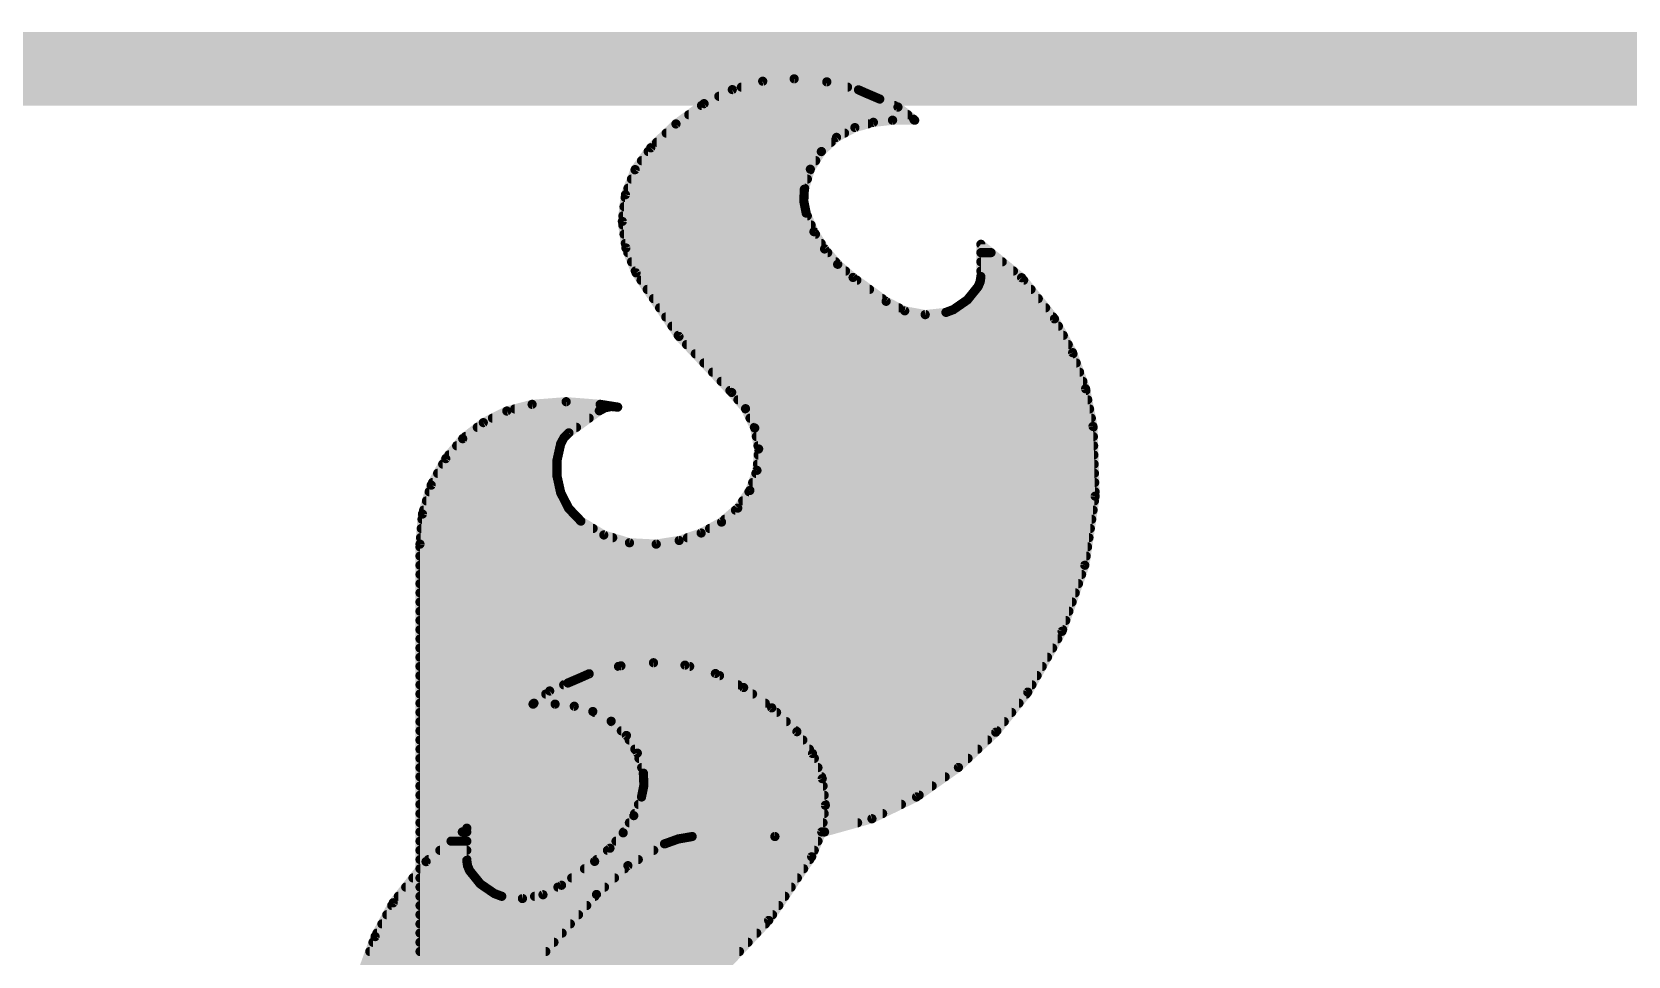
# Model space of a CAD drawing. Header units: inches. Extents: x 2 to 53, y 0 to 38.6.
# Drawn here: x 16.5895 to 16.7631, y 11.452 to 11.5525 of the extents above; entities that cross this region are included whole.
import ezdxf

# ---------------------------------------------------------------- set-up
doc = ezdxf.new("R2010")
doc.units = ezdxf.units.IN
doc.header["$LTSCALE"] = 0.1
doc.header["$MEASUREMENT"] = 0
for name, color, linetype in [('16', 7, 'Continuous'), ('21', 7, 'Continuous'), ('22', 7, 'Continuous')]:
    doc.layers.add(name, color=color, linetype=linetype)

msp = doc.modelspace()

# ---------------------------------------------------------------- linework, layer by layer
at = {"layer": '16', "const_width": 0.001}
for points in [[(16.64776, 11.48166), (16.64916, 11.48226)], [(16.64916, 11.48226), (16.65006, 11.48266)], [(16.66425, 11.48246), (16.64961, 11.48246)], [(16.65006, 11.48266), (16.65352, 11.48353)], [(16.661, 11.48346), (16.65326, 11.48346)], [(16.65352, 11.48353), (16.65706, 11.48386)], [(16.65706, 11.48386), (16.66049, 11.4836)], [(16.66049, 11.4836), (16.66379, 11.48269)], [(16.66379, 11.48269), (16.66686, 11.48116)], [(16.64406, 11.47946), (16.64578, 11.48079)], [(16.64578, 11.48079), (16.64776, 11.48166)], [(16.66626, 11.48146), (16.6473, 11.48146)], [(16.66686, 11.48116), (16.66992, 11.47896)], [(16.64636, 11.47936), (16.64396, 11.47936)], [(16.64396, 11.47936), (16.64397, 11.47936)], [(16.64397, 11.47936), (16.64406, 11.47946)], [(16.66922, 11.47946), (16.64406, 11.47946)], [(16.66784, 11.48046), (16.64535, 11.48046)], [(16.64845, 11.47913), (16.64636, 11.47936)], [(16.65046, 11.47856), (16.64845, 11.47913)], [(16.66992, 11.47896), (16.67266, 11.47636)], [(16.65246, 11.4775), (16.65046, 11.47856)], [(16.67045, 11.47846), (16.65065, 11.47846)], [(16.65411, 11.47595), (16.65246, 11.4775)], [(16.6715, 11.47746), (16.6525, 11.47746)], [(16.67256, 11.47646), (16.65357, 11.47646)], [(16.65531, 11.47403), (16.65411, 11.47595)], [(16.67331, 11.47546), (16.65442, 11.47546)], [(16.67266, 11.47636), (16.67436, 11.47399)], [(16.67402, 11.47446), (16.65504, 11.47446)], [(16.65596, 11.47186), (16.65531, 11.47403)], [(16.67436, 11.47399), (16.67541, 11.47126)], [(16.67456, 11.47346), (16.65548, 11.47346)], [(16.67495, 11.47246), (16.65578, 11.47246)], [(16.65602, 11.47055), (16.65596, 11.47186)], [(16.65576, 11.46926), (16.65602, 11.47055)], [(16.67534, 11.47146), (16.65598, 11.47146)], [(16.67551, 11.47046), (16.656, 11.47046)], [(16.67541, 11.47126), (16.67575, 11.46836)], [(16.65492, 11.46723), (16.65576, 11.46926)], [(16.67574, 11.46846), (16.65543, 11.46846)], [(16.67563, 11.46946), (16.6558, 11.46946)], [(16.67575, 11.46836), (16.67536, 11.46547)], [(16.65376, 11.46536), (16.65492, 11.46723)], [(16.67563, 11.46746), (16.65501, 11.46746)], [(16.63233, 11.46224), (16.63676, 11.46586)], [(16.63676, 11.46546), (16.63627, 11.46546)], [(16.63676, 11.46586), (16.63676, 11.46236)], [(16.65233, 11.46369), (16.65376, 11.46536)], [(16.67536, 11.46546), (16.65382, 11.46546)], [(16.6755, 11.46646), (16.65444, 11.46646)], [(16.67536, 11.46547), (16.67426, 11.46276)], [(16.63676, 11.46346), (16.63383, 11.46346)], [(16.63676, 11.46446), (16.63505, 11.46446)], [(16.65066, 11.46226), (16.65233, 11.46369)], [(16.67455, 11.46346), (16.65206, 11.46346)], [(16.67495, 11.46446), (16.65299, 11.46446)], [(16.62876, 11.45776), (16.63233, 11.46224)], [(16.63698, 11.46146), (16.63171, 11.46146)], [(16.63676, 11.46246), (16.6326, 11.46246)], [(16.63676, 11.46236), (16.63684, 11.46179)], [(16.63684, 11.46179), (16.63706, 11.46126)], [(16.64706, 11.45966), (16.65066, 11.46226)], [(16.67339, 11.46146), (16.64956, 11.46146)], [(16.67406, 11.46246), (16.6509, 11.46246)], [(16.67426, 11.46276), (16.66959, 11.45584)], [(16.63771, 11.46046), (16.63091, 11.46046)], [(16.63706, 11.46126), (16.63823, 11.45981)], [(16.63823, 11.45981), (16.63976, 11.45876)], [(16.64505, 11.45863), (16.64706, 11.45966)], [(16.67271, 11.46046), (16.64817, 11.46046)], [(16.64056, 11.45846), (16.62932, 11.45846)], [(16.63874, 11.45946), (16.63012, 11.45946)], [(16.63976, 11.45876), (16.64056, 11.45846)], [(16.64056, 11.45846), (16.64282, 11.45822)], [(16.64282, 11.45822), (16.64505, 11.45863)], [(16.67136, 11.45846), (16.64413, 11.45846)], [(16.67204, 11.45946), (16.64667, 11.45946)], [(16.62679, 11.45408), (16.62876, 11.45776)], [(16.67001, 11.45646), (16.62806, 11.45646)], [(16.67069, 11.45746), (16.6286, 11.45746)], [(16.66829, 11.45446), (16.62699, 11.45446)], [(16.66924, 11.45546), (16.62753, 11.45546)], [(16.66959, 11.45584), (16.66386, 11.44976)], [(16.62538, 11.45015), (16.62679, 11.45408)], [(16.66735, 11.45346), (16.62656, 11.45346)], [(16.66547, 11.45146), (16.62585, 11.45146)], [(16.66641, 11.45246), (16.62621, 11.45246)]]:
    msp.add_lwpolyline(points, dxfattribs=at)
at = {"layer": '16', "const_width": 0.0005}
for points in [[(16.64906, 11.48249, 1), (16.64926, 11.48203)], [(16.64926, 11.48203, 1), (16.64906, 11.48249)], [(16.64961, 11.48271, 1), (16.64961, 11.48221)], [(16.65, 11.4829, 1), (16.65013, 11.48242)], [(16.65017, 11.48243, 1), (16.64996, 11.48289)], [(16.65326, 11.48371, 1), (16.65326, 11.48321)], [(16.6535, 11.48378, 1), (16.65354, 11.48328)], [(16.65358, 11.48328, 1), (16.65346, 11.48377)], [(16.65708, 11.48411, 1), (16.65705, 11.48361)], [(16.65709, 11.48361, 1), (16.65704, 11.48411)], [(16.66055, 11.48384, 1), (16.66042, 11.48336)], [(16.66047, 11.48335, 1), (16.6605, 11.48385)], [(16.661, 11.48321, 1), (16.661, 11.48371)], [(16.6639, 11.48291, 1), (16.66368, 11.48247)], [(16.66373, 11.48245, 1), (16.66386, 11.48293)], [(16.66425, 11.48221, 1), (16.66425, 11.48271)], [(16.64568, 11.48102, 1), (16.64588, 11.48056)], [(16.64593, 11.4806, 1), (16.64562, 11.48099)], [(16.6473, 11.48171, 1), (16.6473, 11.48121)], [(16.64766, 11.48189, 1), (16.64786, 11.48143)], [(16.64786, 11.48143, 1), (16.64766, 11.48189)], [(16.66626, 11.48121, 1), (16.66626, 11.48171)], [(16.66701, 11.48137, 1), (16.66672, 11.48096)], [(16.66675, 11.48094, 1), (16.66698, 11.48139)], [(16.64396, 11.47961, 1), (16.64396, 11.47911)], [(16.64396, 11.47961, 1), (16.64396, 11.47911)], [(16.64379, 11.47954, 1), (16.64414, 11.47919)], [(16.64406, 11.47971, 1), (16.64406, 11.47921)], [(16.64391, 11.47966, 1), (16.64422, 11.47926)], [(16.64424, 11.47928, 1), (16.64389, 11.47964)], [(16.64397, 11.47911, 1), (16.64397, 11.47961)], [(16.64535, 11.48071, 1), (16.64535, 11.48021)], [(16.64639, 11.47961, 1), (16.64634, 11.47911)], [(16.64636, 11.47911, 1), (16.64636, 11.47961)], [(16.64851, 11.47937, 1), (16.64838, 11.47889)], [(16.64842, 11.47888, 1), (16.64847, 11.47938)], [(16.66784, 11.48021, 1), (16.66784, 11.48071)], [(16.66922, 11.47921, 1), (16.66922, 11.47971)], [(16.6701, 11.47914, 1), (16.66975, 11.47877)], [(16.66978, 11.47875, 1), (16.67007, 11.47916)], [(16.65058, 11.47878, 1), (16.65035, 11.47834)], [(16.65039, 11.47832, 1), (16.65053, 11.4788)], [(16.65065, 11.47871, 1), (16.65065, 11.47821)], [(16.65263, 11.47768, 1), (16.65229, 11.47732)], [(16.6525, 11.47771, 1), (16.6525, 11.47721)], [(16.65234, 11.47728, 1), (16.65258, 11.47772)], [(16.67045, 11.47821, 1), (16.67045, 11.47871)], [(16.6715, 11.47721, 1), (16.6715, 11.47771)], [(16.65357, 11.47671, 1), (16.65357, 11.47621)], [(16.65433, 11.47608, 1), (16.6539, 11.47582)], [(16.65394, 11.47577, 1), (16.65429, 11.47614)], [(16.65442, 11.47571, 1), (16.65442, 11.47521)], [(16.67287, 11.47651, 1), (16.67246, 11.47622)], [(16.67249, 11.47618, 1), (16.67283, 11.47654)], [(16.67256, 11.47621, 1), (16.67256, 11.47671)], [(16.67331, 11.47521, 1), (16.67331, 11.47571)], [(16.65504, 11.47471, 1), (16.65504, 11.47421)], [(16.65555, 11.4741, 1), (16.65507, 11.47396)], [(16.6551, 11.4739, 1), (16.65552, 11.47416)], [(16.67402, 11.47421, 1), (16.67402, 11.47471)], [(16.67459, 11.47408, 1), (16.67413, 11.4739)], [(16.67416, 11.47384, 1), (16.67456, 11.47413)], [(16.65548, 11.47371, 1), (16.65548, 11.47321)], [(16.65578, 11.47271, 1), (16.65578, 11.47221)], [(16.65621, 11.47187, 1), (16.65571, 11.47185)], [(16.67456, 11.47321, 1), (16.67456, 11.47371)], [(16.67495, 11.47221, 1), (16.67495, 11.47271)], [(16.65572, 11.47179, 1), (16.6562, 11.47194)], [(16.65598, 11.47171, 1), (16.65598, 11.47121)], [(16.656, 11.47071, 1), (16.656, 11.47021)], [(16.65626, 11.4705, 1), (16.65577, 11.4706)], [(16.65577, 11.47054, 1), (16.65627, 11.47056)], [(16.67566, 11.47129, 1), (16.67517, 11.47123)], [(16.67518, 11.47117, 1), (16.67565, 11.47135)], [(16.67534, 11.47121, 1), (16.67534, 11.47171)], [(16.67551, 11.47021, 1), (16.67551, 11.47071)], [(16.65543, 11.46871, 1), (16.65543, 11.46821)], [(16.65552, 11.46931, 1), (16.65601, 11.46921)], [(16.65599, 11.46916, 1), (16.65553, 11.46936)], [(16.6558, 11.46971, 1), (16.6558, 11.46921)], [(16.676, 11.46833, 1), (16.67551, 11.46839)], [(16.67563, 11.46921, 1), (16.67563, 11.46971)], [(16.67574, 11.46821, 1), (16.67574, 11.46871)], [(16.65469, 11.46733, 1), (16.65515, 11.46714)], [(16.65513, 11.4671, 1), (16.6547, 11.46736)], [(16.65501, 11.46771, 1), (16.65501, 11.46721)], [(16.67551, 11.46833, 1), (16.676, 11.46839)], [(16.67563, 11.46721, 1), (16.67563, 11.46771)], [(16.63627, 11.46571, 1), (16.63627, 11.46521)], [(16.63701, 11.46586, 1), (16.63651, 11.46586)], [(16.63692, 11.46567, 1), (16.6366, 11.46606)], [(16.63676, 11.46521, 1), (16.63676, 11.46571)], [(16.65355, 11.46549, 1), (16.65397, 11.46523)], [(16.65382, 11.46571, 1), (16.65382, 11.46521)], [(16.65395, 11.4652, 1), (16.65357, 11.46553)], [(16.65444, 11.46671, 1), (16.65444, 11.46621)], [(16.67511, 11.4655, 1), (16.67561, 11.46543)], [(16.67559, 11.46537, 1), (16.67513, 11.46556)], [(16.67536, 11.46521, 1), (16.67536, 11.46571)], [(16.6755, 11.46621, 1), (16.6755, 11.46671)], [(16.63383, 11.46371, 1), (16.63383, 11.46321)], [(16.63505, 11.46471, 1), (16.63505, 11.46421)], [(16.63676, 11.46421, 1), (16.63676, 11.46471)], [(16.63676, 11.46321, 1), (16.63676, 11.46371)], [(16.65206, 11.46371, 1), (16.65206, 11.46321)], [(16.65214, 11.46386, 1), (16.65252, 11.46353)], [(16.65249, 11.4635, 1), (16.65217, 11.46388)], [(16.65299, 11.46471, 1), (16.65299, 11.46421)], [(16.67455, 11.46321, 1), (16.67455, 11.46371)], [(16.67495, 11.46421, 1), (16.67495, 11.46471)], [(16.63171, 11.46171, 1), (16.63171, 11.46121)], [(16.63217, 11.46243, 1), (16.63249, 11.46204)], [(16.63253, 11.46208, 1), (16.63213, 11.46239)], [(16.6326, 11.46271, 1), (16.6326, 11.46221)], [(16.63701, 11.4624, 1), (16.63651, 11.46233)], [(16.63651, 11.46236, 1), (16.63701, 11.46236)], [(16.63707, 11.46189, 1), (16.63661, 11.46169)], [(16.63659, 11.46176, 1), (16.63709, 11.46182)], [(16.63676, 11.46221, 1), (16.63676, 11.46271)], [(16.63698, 11.46121, 1), (16.63698, 11.46171)], [(16.64956, 11.46171, 1), (16.64956, 11.46121)], [(16.6505, 11.46245, 1), (16.65083, 11.46207)], [(16.65081, 11.46206, 1), (16.65052, 11.46246)], [(16.6509, 11.46271, 1), (16.6509, 11.46221)], [(16.67339, 11.46121, 1), (16.67339, 11.46171)], [(16.67403, 11.46285, 1), (16.67449, 11.46267)], [(16.67447, 11.46262, 1), (16.67405, 11.4629)], [(16.67406, 11.46221, 1), (16.67406, 11.46271)], [(16.63091, 11.46071, 1), (16.63091, 11.46021)], [(16.63726, 11.46142, 1), (16.63687, 11.4611)], [(16.63683, 11.46116, 1), (16.63729, 11.46136)], [(16.63771, 11.46021, 1), (16.63771, 11.46071)], [(16.63837, 11.46002, 1), (16.63809, 11.45961)], [(16.63804, 11.45966, 1), (16.63843, 11.45997)], [(16.64718, 11.45944, 1), (16.64695, 11.45988)], [(16.64817, 11.46071, 1), (16.64817, 11.46021)], [(16.67271, 11.46021, 1), (16.67271, 11.46071)], [(16.62932, 11.45871, 1), (16.62932, 11.45821)], [(16.63012, 11.45971, 1), (16.63012, 11.45921)], [(16.63874, 11.45921, 1), (16.63874, 11.45971)], [(16.63985, 11.45899, 1), (16.63967, 11.45853)], [(16.63962, 11.45855, 1), (16.6399, 11.45897)], [(16.64059, 11.45871, 1), (16.64054, 11.45821)], [(16.64048, 11.45823, 1), (16.64065, 11.4587)], [(16.64056, 11.45821, 1), (16.64056, 11.45871)], [(16.64277, 11.45847, 1), (16.64286, 11.45797)], [(16.64279, 11.45797, 1), (16.64284, 11.45847)], [(16.64413, 11.45871, 1), (16.64413, 11.45821)], [(16.64493, 11.45885, 1), (16.64516, 11.45841)], [(16.64509, 11.45839, 1), (16.645, 11.45888)], [(16.64667, 11.45971, 1), (16.64667, 11.45921)], [(16.64692, 11.45986, 1), (16.64721, 11.45946)], [(16.67136, 11.45821, 1), (16.67136, 11.45871)], [(16.67204, 11.45921, 1), (16.67204, 11.45971)], [(16.62806, 11.45671, 1), (16.62806, 11.45621)], [(16.6286, 11.45771, 1), (16.6286, 11.45721)], [(16.62857, 11.45792, 1), (16.62896, 11.4576)], [(16.62898, 11.45764, 1), (16.62854, 11.45788)], [(16.67001, 11.45621, 1), (16.67001, 11.45671)], [(16.67069, 11.45721, 1), (16.67069, 11.45771)], [(16.62699, 11.45471, 1), (16.62699, 11.45421)], [(16.62753, 11.45571, 1), (16.62753, 11.45521)], [(16.66829, 11.45421, 1), (16.66829, 11.45471)], [(16.66924, 11.45521, 1), (16.66924, 11.45571)], [(16.66938, 11.45598, 1), (16.6698, 11.4557)], [(16.66977, 11.45567, 1), (16.66941, 11.45601)], [(16.62656, 11.45371, 1), (16.62656, 11.45321)], [(16.62657, 11.4542, 1), (16.62701, 11.45396)], [(16.62702, 11.454, 1), (16.62655, 11.45417)], [(16.66735, 11.45321, 1), (16.66735, 11.45371)], [(16.62621, 11.45271, 1), (16.62621, 11.45221)], [(16.66641, 11.45221, 1), (16.66641, 11.45271)]]:
    msp.add_lwpolyline(points, format="xyb", dxfattribs=at)
at = {"layer": '21'}
for points, const_width in [([(15.29777, 11.54846), (18.09777, 11.54846)], 0.008), ([(16.66894, 11.5471), (16.66564, 11.54619)], 0.001), ([(16.66662, 11.54646), (16.67817, 11.54646)], 0.001), ([(16.67236, 11.54736), (16.66894, 11.5471)], 0.001), ([(16.67591, 11.54703), (16.67236, 11.54736)], 0.001), ([(16.67936, 11.54616), (16.67591, 11.54703)], 0.001), ([(16.66564, 11.54619), (16.66256, 11.54466)], 0.001), ([(16.66417, 11.54546), (16.68097, 11.54546)], 0.001), ([(16.68027, 11.54576), (16.67936, 11.54616)], 0.001), ([(16.68167, 11.54516), (16.68027, 11.54576)], 0.001), ([(16.68365, 11.54429), (16.68167, 11.54516)], 0.001), ([(16.66256, 11.54466), (16.65951, 11.54246)], 0.001), ([(16.6609, 11.54346), (16.68472, 11.54346)], 0.001), ([(16.66229, 11.54446), (16.68327, 11.54446)], 0.001), ([(16.68536, 11.54296), (16.68365, 11.54429)], 0.001), ([(16.65951, 11.54246), (16.65677, 11.53986)], 0.001), ([(16.65845, 11.54146), (16.67784, 11.54146)], 0.001), ([(16.65951, 11.54246), (16.68039, 11.54246)], 0.001), ([(16.67697, 11.541), (16.67897, 11.54206)], 0.001), ([(16.67897, 11.54206), (16.68098, 11.54263)], 0.001), ([(16.68098, 11.54263), (16.68306, 11.54286)], 0.001), ([(16.68306, 11.54286), (16.68547, 11.54286)], 0.001), ([(16.68546, 11.54286), (16.68536, 11.54296)], 0.001), ([(16.68547, 11.54286), (16.68546, 11.54286)], 0.001), ([(16.65677, 11.53986), (16.65507, 11.53749)], 0.001), ([(16.6574, 11.54046), (16.67639, 11.54046)], 0.001), ([(16.67531, 11.53945), (16.67697, 11.541)], 0.001), ([(16.65576, 11.53846), (16.6747, 11.53846)], 0.001), ([(16.65648, 11.53946), (16.67532, 11.53946)], 0.001), ([(16.67412, 11.53753), (16.67531, 11.53945)], 0.001), ([(16.65507, 11.53749), (16.65401, 11.53476)], 0.001), ([(16.65467, 11.53646), (16.6738, 11.53646)], 0.001), ([(16.65506, 11.53746), (16.6741, 11.53746)], 0.001), ([(16.67347, 11.53536), (16.67412, 11.53753)], 0.001), ([(16.65401, 11.53476), (16.65367, 11.53186)], 0.001), ([(16.65398, 11.53446), (16.67343, 11.53446)], 0.001), ([(16.65429, 11.53546), (16.6735, 11.53546)], 0.001), ([(16.67341, 11.53405), (16.67347, 11.53536)], 0.001), ([(16.65386, 11.53346), (16.67353, 11.53346)], 0.001), ([(16.67367, 11.53276), (16.67341, 11.53405)], 0.001), ([(16.67451, 11.53073), (16.67367, 11.53276)], 0.001), ([(16.65367, 11.53186), (16.65407, 11.52897)], 0.001), ([(16.65373, 11.53146), (16.67421, 11.53146)], 0.001), ([(16.65374, 11.53246), (16.67379, 11.53246)], 0.001), ([(16.65386, 11.53046), (16.67468, 11.53046)], 0.001), ([(16.654, 11.52946), (16.6753, 11.52946)], 0.001), ([(16.67567, 11.52886), (16.67451, 11.53073)], 0.001), ([(16.6971, 11.52574), (16.69267, 11.52936)], 0.001), ([(16.69267, 11.52936), (16.69267, 11.52586)], 0.001), ([(16.65407, 11.52897), (16.65517, 11.52626)], 0.001), ([(16.65427, 11.52846), (16.67601, 11.52846)], 0.001), ([(16.65468, 11.52746), (16.67687, 11.52746)], 0.001), ([(16.6771, 11.52719), (16.67567, 11.52886)], 0.001), ([(16.69267, 11.52846), (16.69377, 11.52846)], 0.001), ([(16.69267, 11.52746), (16.69499, 11.52746)], 0.001), ([(16.65509, 11.52646), (16.67795, 11.52646)], 0.001), ([(16.65517, 11.52626), (16.65984, 11.51934)], 0.001), ([(16.67877, 11.52576), (16.6771, 11.52719)], 0.001), ([(16.68236, 11.52316), (16.67877, 11.52576)], 0.001), ([(16.69267, 11.52586), (16.69259, 11.52529)], 0.001), ([(16.69267, 11.52646), (16.69621, 11.52646)], 0.001), ([(16.70067, 11.52126), (16.6971, 11.52574)], 0.001), ([(16.65571, 11.52546), (16.67918, 11.52546)], 0.001), ([(16.65638, 11.52446), (16.68056, 11.52446)], 0.001), ([(16.69236, 11.52476), (16.6912, 11.52332)], 0.001), ([(16.69212, 11.52446), (16.69812, 11.52446)], 0.001), ([(16.69259, 11.52529), (16.69236, 11.52476)], 0.001), ([(16.69261, 11.52546), (16.69732, 11.52546)], 0.001), ([(16.65706, 11.52346), (16.68195, 11.52346)], 0.001), ([(16.65773, 11.52246), (16.68374, 11.52246)], 0.001), ([(16.68438, 11.52213), (16.68236, 11.52316)], 0.001), ([(16.68967, 11.52226), (16.68886, 11.52196)], 0.001), ([(16.6912, 11.52332), (16.68967, 11.52226)], 0.001), ([(16.68996, 11.52246), (16.69971, 11.52246)], 0.001), ([(16.69131, 11.52346), (16.69891, 11.52346)], 0.001), ([(16.6584, 11.52146), (16.70051, 11.52146)], 0.001), ([(16.65908, 11.52046), (16.7011, 11.52046)], 0.001), ([(16.68661, 11.52172), (16.68438, 11.52213)], 0.001), ([(16.68886, 11.52196), (16.68661, 11.52172)], 0.001), ([(16.70264, 11.51758), (16.70067, 11.52126)], 0.001), ([(16.65975, 11.51946), (16.70163, 11.51946)], 0.001), ([(16.65984, 11.51934), (16.66556, 11.51326)], 0.001), ([(16.66066, 11.51846), (16.70217, 11.51846)], 0.001), ([(16.66161, 11.51746), (16.70268, 11.51746)], 0.001), ([(16.70405, 11.51365), (16.70264, 11.51758)], 0.001), ([(16.66255, 11.51646), (16.70304, 11.51646)], 0.001), ([(16.66349, 11.51546), (16.7034, 11.51546)], 0.001), ([(16.66443, 11.51446), (16.70376, 11.51446)], 0.001), ([(16.66538, 11.51346), (16.70409, 11.51346)], 0.001), ([(16.70486, 11.50956), (16.70405, 11.51365)], 0.001), ([(16.64386, 11.51196), (16.64111, 11.51124)], 0.001), ([(16.64756, 11.51225), (16.64386, 11.51196)], 0.001), ([(16.65127, 11.51196), (16.64756, 11.51225)], 0.001), ([(16.65317, 11.51166), (16.65127, 11.51196)], 0.001), ([(16.65178, 11.51159), (16.65247, 11.51173)], 0.001), ([(16.65247, 11.51173), (16.65317, 11.51166)], 0.001), ([(16.66556, 11.51326), (16.66707, 11.51149)], 0.001), ([(16.66625, 11.51246), (16.70429, 11.51246)], 0.001), ([(16.64111, 11.51124), (16.63856, 11.50997)], 0.001), ([(16.63955, 11.51046), (16.65007, 11.51046)], 0.001), ([(16.64197, 11.51146), (16.65154, 11.51146)], 0.001), ([(16.64786, 11.50886), (16.65117, 11.51126)], 0.001), ([(16.65117, 11.51126), (16.65178, 11.51159)], 0.001), ([(16.66707, 11.51149), (16.66807, 11.50939)], 0.001), ([(16.66709, 11.51146), (16.70449, 11.51146)], 0.001), ([(16.66756, 11.51046), (16.70468, 11.51046)], 0.001), ([(16.63856, 11.50997), (16.63631, 11.50822)], 0.001), ([(16.63662, 11.50846), (16.64745, 11.50846)], 0.001), ([(16.6379, 11.50946), (16.64869, 11.50946)], 0.001), ([(16.64697, 11.50766), (16.64732, 11.50833)], 0.001), ([(16.64732, 11.50833), (16.64786, 11.50886)], 0.001), ([(16.66804, 11.50946), (16.70487, 11.50946)], 0.001), ([(16.66807, 11.50939), (16.6685, 11.50711)], 0.001), ([(16.66825, 11.50846), (16.7049, 11.50846)], 0.001), ([(16.7051, 11.50197), (16.70486, 11.50956)], 0.001), ([(16.63631, 11.50822), (16.63447, 11.50606)], 0.001), ([(16.63566, 11.50746), (16.64692, 11.50746)], 0.001), ([(16.64658, 11.50591), (16.64697, 11.50766)], 0.001), ([(16.6685, 11.50711), (16.66832, 11.50479)], 0.001), ([(16.66843, 11.50746), (16.70493, 11.50746)], 0.001), ([(16.63447, 11.50606), (16.63289, 11.50318)], 0.001), ([(16.63414, 11.50546), (16.64658, 11.50546)], 0.001), ([(16.63481, 11.50646), (16.6467, 11.50646)], 0.001), ([(16.64658, 11.50412), (16.64658, 11.50591)], 0.001), ([(16.66832, 11.50479), (16.66755, 11.50259)], 0.001), ([(16.66837, 11.50546), (16.70499, 11.50546)], 0.001), ([(16.66845, 11.50646), (16.70496, 11.50646)], 0.001), ([(16.63289, 11.50318), (16.63194, 11.50003)], 0.001), ([(16.63304, 11.50346), (16.64672, 11.50346)], 0.001), ([(16.63359, 11.50446), (16.64658, 11.50446)], 0.001), ([(16.64697, 11.50236), (16.64658, 11.50412)], 0.001), ([(16.66785, 11.50346), (16.70505, 11.50346)], 0.001), ([(16.6682, 11.50446), (16.70502, 11.50446)], 0.001), ([(16.63237, 11.50146), (16.64743, 11.50146)], 0.001), ([(16.63267, 11.50246), (16.64694, 11.50246)], 0.001), ([(16.64784, 11.50065), (16.64697, 11.50236)], 0.001), ([(16.66755, 11.50259), (16.66623, 11.50068)], 0.001), ([(16.66677, 11.50146), (16.70502, 11.50146)], 0.001), ([(16.66745, 11.50246), (16.70509, 11.50246)], 0.001), ([(16.70397, 11.49446), (16.7051, 11.50197)], 0.001), ([(16.63194, 11.50003), (16.63167, 11.49676)], 0.001), ([(16.63207, 11.50046), (16.64802, 11.50046)], 0.001), ([(16.64917, 11.49926), (16.64784, 11.50065)], 0.001), ([(16.66623, 11.50068), (16.66447, 11.49916)], 0.001), ([(16.66598, 11.50046), (16.70487, 11.50046)], 0.001), ([(16.63181, 11.49846), (16.65049, 11.49846)], 0.001), ([(16.63189, 11.49946), (16.64898, 11.49946)], 0.001), ([(16.65166, 11.49776), (16.64917, 11.49926)], 0.001), ([(16.66225, 11.49797), (16.65986, 11.49716)], 0.001), ([(16.66447, 11.49916), (16.66225, 11.49797)], 0.001), ([(16.66317, 11.49846), (16.70457, 11.49846)], 0.001), ([(16.66482, 11.49946), (16.70472, 11.49946)], 0.001), ([(16.63167, 11.49676), (16.63167, 11.43706)], 0.001), ([(16.63167, 11.49646), (16.70427, 11.49646)], 0.001), ([(16.63173, 11.49746), (16.65263, 11.49746)], 0.001), ([(16.65445, 11.49691), (16.65166, 11.49776)], 0.001), ([(16.65736, 11.49676), (16.65445, 11.49691)], 0.001), ([(16.65986, 11.49716), (16.65736, 11.49676)], 0.001), ([(16.66076, 11.49746), (16.70442, 11.49746)], 0.001), ([(16.63167, 11.49546), (16.70412, 11.49546)], 0.001), ([(16.63167, 11.49446), (16.70397, 11.49446)], 0.001), ([(16.70149, 11.48728), (16.70397, 11.49446)], 0.001), ([(16.63167, 11.49346), (16.70362, 11.49346)], 0.001), ([(16.63167, 11.49246), (16.70328, 11.49246)], 0.001), ([(16.63167, 11.49146), (16.70293, 11.49146)], 0.001), ([(16.63167, 11.49046), (16.70259, 11.49046)], 0.001), ([(16.63167, 11.48946), (16.70224, 11.48946)], 0.001), ([(16.63167, 11.48846), (16.7019, 11.48846)], 0.001), ([(16.63167, 11.48746), (16.70156, 11.48746)], 0.001), ([(16.63167, 11.48646), (16.70103, 11.48646)], 0.001), ([(16.69777, 11.48066), (16.70149, 11.48728)], 0.001), ([(16.63167, 11.48546), (16.70047, 11.48546)], 0.001), ([(16.63167, 11.48446), (16.69991, 11.48446)], 0.001), ([(16.63167, 11.48346), (16.69934, 11.48346)], 0.001), ([(16.63167, 11.48246), (16.69878, 11.48246)], 0.001), ([(16.63167, 11.48146), (16.69822, 11.48146)], 0.001), ([(16.69428, 11.4763), (16.69777, 11.48066)], 0.001), ([(16.63167, 11.48046), (16.69761, 11.48046)], 0.001), ([(16.63167, 11.47946), (16.69681, 11.47946)], 0.001), ([(16.63167, 11.47846), (16.69601, 11.47846)], 0.001), ([(16.63167, 11.47746), (16.69521, 11.47746)], 0.001), ([(16.63167, 11.47646), (16.69441, 11.47646)], 0.001), ([(16.63167, 11.47546), (16.69339, 11.47546)], 0.001), ([(16.69022, 11.47248), (16.69428, 11.4763)], 0.001), ([(16.63167, 11.47446), (16.69233, 11.47446)], 0.001), ([(16.63167, 11.47346), (16.69127, 11.47346)], 0.001), ([(16.63167, 11.47246), (16.6902, 11.47246)], 0.001), ([(16.68567, 11.46926), (16.69022, 11.47248)], 0.001), ([(16.63167, 11.47146), (16.68878, 11.47146)], 0.001), ([(16.63167, 11.47046), (16.68737, 11.47046)], 0.001), ([(16.63167, 11.46946), (16.68595, 11.46946)], 0.001), ([(16.63167, 11.46846), (16.68403, 11.46846)], 0.001), ([(16.68082, 11.4669), (16.68567, 11.46926)], 0.001), ([(16.63167, 11.46746), (16.68198, 11.46746)], 0.001), ([(16.67563, 11.46545), (16.68082, 11.4669)], 0.001), ([(16.63167, 11.46646), (16.67926, 11.46646)], 0.001), ([(16.63167, 11.46546), (16.67567, 11.46546)], 0.001), ([(16.65973, 11.46469), (16.66127, 11.46496)], 0.001), ([(16.66127, 11.46496), (16.67027, 11.46496)], 0.001), ([(16.67027, 11.46496), (16.67563, 11.46545)], 0.001), ([(16.63167, 11.46446), (16.65909, 11.46446)], 0.001), ([(16.63167, 11.46346), (16.65709, 11.46346)], 0.001), ([(16.65428, 11.46179), (16.65827, 11.46416)], 0.001), ([(16.65827, 11.46416), (16.65973, 11.46469)], 0.001), ([(16.63167, 11.46246), (16.65541, 11.46246)], 0.001), ([(16.63167, 11.46146), (16.65392, 11.46146)], 0.001), ([(16.65086, 11.45866), (16.65428, 11.46179)], 0.001), ([(16.63167, 11.46046), (16.65283, 11.46046)], 0.001), ([(16.63167, 11.45946), (16.65174, 11.45946)], 0.001), ([(16.63167, 11.43706), (16.65086, 11.45866)], 0.001), ([(16.63167, 11.45846), (16.65069, 11.45846)], 0.001), ([(16.63167, 11.45746), (16.6498, 11.45746)], 0.001), ([(16.63167, 11.45646), (16.64891, 11.45646)], 0.001), ([(16.63167, 11.45546), (16.64802, 11.45546)], 0.001), ([(16.63167, 11.45446), (16.64713, 11.45446)], 0.001), ([(16.63167, 11.45346), (16.64624, 11.45346)], 0.001), ([(16.63167, 11.45246), (16.64535, 11.45246)], 0.001), ([(16.63167, 11.45146), (16.64446, 11.45146)], 0.001)]:
    msp.add_lwpolyline(points, dxfattribs=dict(at, const_width=const_width))
at = {"layer": '21', "const_width": 0.0005}
for points in [[(16.66662, 11.54671, 1), (16.66662, 11.54621)], [(16.66892, 11.54735, 1), (16.66896, 11.54685)], [(16.66901, 11.54686, 1), (16.66888, 11.54734)], [(16.67239, 11.54761, 1), (16.67234, 11.54711)], [(16.67238, 11.54711, 1), (16.67234, 11.54761)], [(16.67597, 11.54727, 1), (16.67585, 11.54678)], [(16.67589, 11.54678, 1), (16.67593, 11.54728)], [(16.67817, 11.54621, 1), (16.67817, 11.54671)], [(16.66417, 11.54571, 1), (16.66417, 11.54521)], [(16.66557, 11.54643, 1), (16.6657, 11.54595)], [(16.66575, 11.54597, 1), (16.66552, 11.54641)], [(16.67947, 11.54639, 1), (16.67926, 11.54593)], [(16.6793, 11.54592, 1), (16.67942, 11.5464)], [(16.68036, 11.54599, 1), (16.68017, 11.54553)], [(16.68016, 11.54553, 1), (16.68037, 11.54599)], [(16.68097, 11.54521, 1), (16.68097, 11.54571)], [(16.68177, 11.54539, 1), (16.68157, 11.54493)], [(16.68157, 11.54493, 1), (16.68177, 11.54539)], [(16.6609, 11.54371, 1), (16.6609, 11.54321)], [(16.66229, 11.54471, 1), (16.66229, 11.54421)], [(16.66245, 11.54489, 1), (16.66268, 11.54444)], [(16.66271, 11.54446, 1), (16.66242, 11.54487)], [(16.68327, 11.54421, 1), (16.68327, 11.54471)], [(16.68381, 11.54449, 1), (16.6835, 11.5441)], [(16.68355, 11.54406, 1), (16.68375, 11.54452)], [(16.68472, 11.54321, 1), (16.68472, 11.54371)], [(16.65845, 11.54171, 1), (16.65845, 11.54121)], [(16.65936, 11.54266, 1), (16.65965, 11.54225)], [(16.65951, 11.54271, 1), (16.65951, 11.54221)], [(16.65968, 11.54227, 1), (16.65933, 11.54264)], [(16.67784, 11.54121, 1), (16.67784, 11.54171)], [(16.6789, 11.5423, 1), (16.67903, 11.54182)], [(16.67908, 11.54184, 1), (16.67885, 11.54228)], [(16.68039, 11.54221, 1), (16.68039, 11.54271)], [(16.68095, 11.54288, 1), (16.68101, 11.54238)], [(16.68105, 11.54239, 1), (16.68091, 11.54287)], [(16.68306, 11.54311, 1), (16.68306, 11.54261)], [(16.68309, 11.54261, 1), (16.68304, 11.54311)], [(16.68554, 11.54314, 1), (16.68519, 11.54278)], [(16.68521, 11.54276, 1), (16.68552, 11.54316)], [(16.68546, 11.54311, 1), (16.68546, 11.54261)], [(16.68529, 11.54269, 1), (16.68564, 11.54304)], [(16.68547, 11.54261, 1), (16.68547, 11.54311)], [(16.68547, 11.54261, 1), (16.68547, 11.54311)], [(16.65659, 11.54004, 1), (16.65694, 11.53968)], [(16.65697, 11.53972, 1), (16.65656, 11.54001)], [(16.6574, 11.54071, 1), (16.6574, 11.54021)], [(16.67639, 11.54021, 1), (16.67639, 11.54071)], [(16.67685, 11.54122, 1), (16.67709, 11.54078)], [(16.67714, 11.54081, 1), (16.6768, 11.54118)], [(16.65576, 11.53871, 1), (16.65576, 11.53821)], [(16.65648, 11.53971, 1), (16.65648, 11.53921)], [(16.6747, 11.53821, 1), (16.6747, 11.53871)], [(16.67514, 11.53963, 1), (16.67549, 11.53927)], [(16.67553, 11.53932, 1), (16.6751, 11.53958)], [(16.67532, 11.53921, 1), (16.67532, 11.53971)], [(16.65467, 11.53671, 1), (16.65467, 11.53621)], [(16.65506, 11.53771, 1), (16.65506, 11.53721)], [(16.65486, 11.53763, 1), (16.65527, 11.53734)], [(16.6553, 11.5374, 1), (16.65483, 11.53758)], [(16.6738, 11.53621, 1), (16.6738, 11.53671)], [(16.67391, 11.53766, 1), (16.67433, 11.5374)], [(16.67436, 11.53746, 1), (16.67388, 11.5376)], [(16.6741, 11.53721, 1), (16.6741, 11.53771)], [(16.65398, 11.53471, 1), (16.65398, 11.53421)], [(16.65378, 11.53485, 1), (16.65425, 11.53467)], [(16.65426, 11.53473, 1), (16.65377, 11.53479)], [(16.65429, 11.53571, 1), (16.65429, 11.53521)], [(16.67372, 11.53535, 1), (16.67322, 11.53537)], [(16.67323, 11.53544, 1), (16.67371, 11.53529)], [(16.67343, 11.53421, 1), (16.67343, 11.53471)], [(16.6735, 11.53521, 1), (16.6735, 11.53571)], [(16.65386, 11.53371, 1), (16.65386, 11.53321)], [(16.67366, 11.5341, 1), (16.67317, 11.534)], [(16.67316, 11.53406, 1), (16.67366, 11.53404)], [(16.6739, 11.53286, 1), (16.67344, 11.53266)], [(16.67342, 11.53271, 1), (16.67391, 11.53281)], [(16.67353, 11.53321, 1), (16.67353, 11.53371)], [(16.65392, 11.53189, 1), (16.65343, 11.53183)], [(16.65343, 11.53189, 1), (16.65392, 11.53183)], [(16.65373, 11.53171, 1), (16.65373, 11.53121)], [(16.65374, 11.53271, 1), (16.65374, 11.53221)], [(16.67379, 11.53221, 1), (16.67379, 11.53271)], [(16.67421, 11.53121, 1), (16.67421, 11.53171)], [(16.65386, 11.53071, 1), (16.65386, 11.53021)], [(16.654, 11.52971, 1), (16.654, 11.52921)], [(16.67473, 11.53086, 1), (16.6743, 11.5306)], [(16.67428, 11.53064, 1), (16.67474, 11.53083)], [(16.67468, 11.53021, 1), (16.67468, 11.53071)], [(16.6753, 11.52921, 1), (16.6753, 11.52971)], [(16.69283, 11.52956, 1), (16.69251, 11.52917)], [(16.69292, 11.52936, 1), (16.69242, 11.52936)], [(16.6543, 11.52906, 1), (16.65383, 11.52887)], [(16.65382, 11.52893, 1), (16.65431, 11.529)], [(16.65427, 11.52871, 1), (16.65427, 11.52821)], [(16.65468, 11.52771, 1), (16.65468, 11.52721)], [(16.67586, 11.52903, 1), (16.67548, 11.5287)], [(16.67545, 11.52873, 1), (16.67588, 11.52899)], [(16.67601, 11.52821, 1), (16.67601, 11.52871)], [(16.67687, 11.52721, 1), (16.67687, 11.52771)], [(16.69267, 11.52871, 1), (16.69267, 11.52821)], [(16.69267, 11.52771, 1), (16.69267, 11.52721)], [(16.69377, 11.52821, 1), (16.69377, 11.52871)], [(16.69499, 11.52721, 1), (16.69499, 11.52771)], [(16.65509, 11.52671, 1), (16.65509, 11.52621)], [(16.65537, 11.5264, 1), (16.65496, 11.52612)], [(16.65494, 11.52617, 1), (16.6554, 11.52635)], [(16.67726, 11.52738, 1), (16.67693, 11.527)], [(16.67691, 11.52703, 1), (16.67729, 11.52736)], [(16.67795, 11.52621, 1), (16.67795, 11.52671)], [(16.67891, 11.52596, 1), (16.67862, 11.52556)], [(16.6786, 11.52557, 1), (16.67893, 11.52595)], [(16.69267, 11.52671, 1), (16.69267, 11.52621)], [(16.69291, 11.52583, 1), (16.69242, 11.5259)], [(16.69242, 11.52586, 1), (16.69292, 11.52586)], [(16.69621, 11.52621, 1), (16.69621, 11.52671)], [(16.69729, 11.52589, 1), (16.6969, 11.52558)], [(16.69694, 11.52554, 1), (16.69726, 11.52593)], [(16.65571, 11.52571, 1), (16.65571, 11.52521)], [(16.65638, 11.52471, 1), (16.65638, 11.52421)], [(16.67918, 11.52521, 1), (16.67918, 11.52571)], [(16.68056, 11.52421, 1), (16.68056, 11.52471)], [(16.69212, 11.52471, 1), (16.69212, 11.52421)], [(16.69213, 11.52486, 1), (16.69259, 11.52466)], [(16.69256, 11.5246, 1), (16.69217, 11.52492)], [(16.69234, 11.52532, 1), (16.69284, 11.52526)], [(16.69261, 11.52571, 1), (16.69261, 11.52521)], [(16.69282, 11.52519, 1), (16.69236, 11.52539)], [(16.69732, 11.52521, 1), (16.69732, 11.52571)], [(16.69812, 11.52421, 1), (16.69812, 11.52471)], [(16.65706, 11.52371, 1), (16.65706, 11.52321)], [(16.65773, 11.52271, 1), (16.65773, 11.52221)], [(16.68195, 11.52321, 1), (16.68195, 11.52371)], [(16.68248, 11.52338, 1), (16.68225, 11.52294)], [(16.68222, 11.52296, 1), (16.68251, 11.52336)], [(16.68374, 11.52221, 1), (16.68374, 11.52271)], [(16.68953, 11.52247, 1), (16.68981, 11.52205)], [(16.68975, 11.52203, 1), (16.68958, 11.52249)], [(16.68996, 11.52271, 1), (16.68996, 11.52221)], [(16.691, 11.52347, 1), (16.69139, 11.52316)], [(16.69134, 11.52311, 1), (16.69105, 11.52352)], [(16.69131, 11.52371, 1), (16.69131, 11.52321)], [(16.69891, 11.52321, 1), (16.69891, 11.52371)], [(16.69971, 11.52221, 1), (16.69971, 11.52271)], [(16.6584, 11.52171, 1), (16.6584, 11.52121)], [(16.65908, 11.52071, 1), (16.65908, 11.52021)], [(16.68443, 11.52238, 1), (16.68434, 11.52189)], [(16.68427, 11.52191, 1), (16.6845, 11.52235)], [(16.68658, 11.52197, 1), (16.68664, 11.52147)], [(16.68657, 11.52147, 1), (16.68666, 11.52197)], [(16.68878, 11.5222, 1), (16.68895, 11.52173)], [(16.68889, 11.52171, 1), (16.68884, 11.52221)], [(16.70089, 11.52138, 1), (16.70045, 11.52114)], [(16.70047, 11.5211, 1), (16.70086, 11.52142)], [(16.70051, 11.52121, 1), (16.70051, 11.52171)], [(16.7011, 11.52021, 1), (16.7011, 11.52071)], [(16.65975, 11.51971, 1), (16.65975, 11.51921)], [(16.66002, 11.51951, 1), (16.65966, 11.51917)], [(16.65963, 11.5192, 1), (16.66004, 11.51948)], [(16.70163, 11.51921, 1), (16.70163, 11.51971)], [(16.66066, 11.51871, 1), (16.66066, 11.51821)], [(16.66161, 11.51771, 1), (16.66161, 11.51721)], [(16.70217, 11.51821, 1), (16.70217, 11.51871)], [(16.70288, 11.51767, 1), (16.70241, 11.5175)], [(16.70242, 11.51746, 1), (16.70286, 11.5177)], [(16.70268, 11.51721, 1), (16.70268, 11.51771)], [(16.66255, 11.51671, 1), (16.66255, 11.51621)], [(16.66349, 11.51571, 1), (16.66349, 11.51521)], [(16.70304, 11.51621, 1), (16.70304, 11.51671)], [(16.7034, 11.51521, 1), (16.7034, 11.51571)], [(16.66443, 11.51471, 1), (16.66443, 11.51421)], [(16.66538, 11.51371, 1), (16.66538, 11.51321)], [(16.70376, 11.51421, 1), (16.70376, 11.51471)], [(16.7043, 11.5137, 1), (16.70381, 11.51361)], [(16.70382, 11.51357, 1), (16.70429, 11.51374)], [(16.70409, 11.51321, 1), (16.70409, 11.51371)], [(16.64384, 11.51221, 1), (16.64388, 11.51171)], [(16.64393, 11.51172, 1), (16.6438, 11.5122)], [(16.64758, 11.5125, 1), (16.64755, 11.512)], [(16.64758, 11.512, 1), (16.64755, 11.5125)], [(16.6513, 11.51221, 1), (16.65123, 11.51171)], [(16.65125, 11.51171, 1), (16.65128, 11.51221)], [(16.65249, 11.51198, 1), (16.65245, 11.51148)], [(16.65252, 11.51148, 1), (16.65242, 11.51197)], [(16.66575, 11.51342, 1), (16.66537, 11.5131)], [(16.66538, 11.51309, 1), (16.66575, 11.51343)], [(16.66625, 11.51271, 1), (16.66625, 11.51221)], [(16.70429, 11.51221, 1), (16.70429, 11.51271)], [(16.63955, 11.51071, 1), (16.63955, 11.51021)], [(16.64105, 11.51148, 1), (16.64118, 11.51099)], [(16.64122, 11.51101, 1), (16.641, 11.51146)], [(16.64197, 11.51171, 1), (16.64197, 11.51121)], [(16.65007, 11.51021, 1), (16.65007, 11.51071)], [(16.65105, 11.51148, 1), (16.65129, 11.51104)], [(16.65131, 11.51106, 1), (16.65102, 11.51146)], [(16.65173, 11.51184, 1), (16.65183, 11.51135)], [(16.65154, 11.51121, 1), (16.65154, 11.51171)], [(16.6519, 11.51137, 1), (16.65167, 11.51181)], [(16.65313, 11.51142, 1), (16.65321, 11.51191)], [(16.65314, 11.51141, 1), (16.65319, 11.51191)], [(16.6673, 11.5116, 1), (16.66685, 11.51138)], [(16.66709, 11.51171, 1), (16.66709, 11.51121)], [(16.66688, 11.51133, 1), (16.66726, 11.51165)], [(16.66756, 11.51071, 1), (16.66756, 11.51021)], [(16.70449, 11.51121, 1), (16.70449, 11.51171)], [(16.70468, 11.51021, 1), (16.70468, 11.51071)], [(16.63662, 11.50871, 1), (16.63662, 11.50821)], [(16.6379, 11.50971, 1), (16.6379, 11.50921)], [(16.63845, 11.5102, 1), (16.63867, 11.50975)], [(16.63871, 11.50978, 1), (16.63841, 11.51017)], [(16.64715, 11.50851, 1), (16.64749, 11.50815)], [(16.64754, 11.50822, 1), (16.6471, 11.50845)], [(16.64745, 11.50821, 1), (16.64745, 11.50871)], [(16.64772, 11.50907, 1), (16.64801, 11.50866)], [(16.64804, 11.50868, 1), (16.64769, 11.50904)], [(16.64869, 11.50921, 1), (16.64869, 11.50971)], [(16.66804, 11.50971, 1), (16.66804, 11.50921)], [(16.66832, 11.50944, 1), (16.66783, 11.50935)], [(16.66785, 11.50928, 1), (16.6683, 11.5095)], [(16.66825, 11.50871, 1), (16.66825, 11.50821)], [(16.70511, 11.50957, 1), (16.70461, 11.50955)], [(16.70462, 11.50951, 1), (16.70511, 11.50961)], [(16.70487, 11.50921, 1), (16.70487, 11.50971)], [(16.7049, 11.50821, 1), (16.7049, 11.50871)], [(16.63566, 11.50771, 1), (16.63566, 11.50721)], [(16.63616, 11.50842, 1), (16.63647, 11.50803)], [(16.6365, 11.50806, 1), (16.63612, 11.50839)], [(16.64721, 11.50761, 1), (16.64672, 11.50772)], [(16.64675, 11.50778, 1), (16.64719, 11.50755)], [(16.64692, 11.50721, 1), (16.64692, 11.50771)], [(16.66843, 11.50771, 1), (16.66843, 11.50721)], [(16.66875, 11.50709, 1), (16.66825, 11.50713)], [(16.66825, 11.50706, 1), (16.66874, 11.50715)], [(16.70493, 11.50721, 1), (16.70493, 11.50771)], [(16.63414, 11.50571, 1), (16.63414, 11.50521)], [(16.63428, 11.50622, 1), (16.63466, 11.5059)], [(16.63469, 11.50594, 1), (16.63425, 11.50618)], [(16.63481, 11.50671, 1), (16.63481, 11.50621)], [(16.64683, 11.50591, 1), (16.64633, 11.50591)], [(16.64633, 11.50596, 1), (16.64682, 11.50586)], [(16.64658, 11.50521, 1), (16.64658, 11.50571)], [(16.6467, 11.50621, 1), (16.6467, 11.50671)], [(16.66855, 11.5047, 1), (16.66808, 11.50487)], [(16.66837, 11.50571, 1), (16.66837, 11.50521)], [(16.66845, 11.50671, 1), (16.66845, 11.50621)], [(16.70496, 11.50621, 1), (16.70496, 11.50671)], [(16.70499, 11.50521, 1), (16.70499, 11.50571)], [(16.63267, 11.5033, 1), (16.63311, 11.50306)], [(16.63313, 11.50311, 1), (16.63265, 11.50325)], [(16.63304, 11.50371, 1), (16.63304, 11.50321)], [(16.63359, 11.50471, 1), (16.63359, 11.50421)], [(16.64682, 11.50417, 1), (16.64633, 11.50406)], [(16.64633, 11.50412, 1), (16.64683, 11.50412)], [(16.64658, 11.50421, 1), (16.64658, 11.50471)], [(16.64672, 11.50321, 1), (16.64672, 11.50371)], [(16.66785, 11.50371, 1), (16.66785, 11.50321)], [(16.6682, 11.50471, 1), (16.6682, 11.50421)], [(16.66807, 11.50481, 1), (16.66857, 11.50477)], [(16.70502, 11.50421, 1), (16.70502, 11.50471)], [(16.70505, 11.50321, 1), (16.70505, 11.50371)], [(16.63237, 11.50171, 1), (16.63237, 11.50121)], [(16.63267, 11.50271, 1), (16.63267, 11.50221)], [(16.64719, 11.50248, 1), (16.64674, 11.50225)], [(16.64672, 11.50231, 1), (16.64721, 11.50242)], [(16.64694, 11.50221, 1), (16.64694, 11.50271)], [(16.64743, 11.50121, 1), (16.64743, 11.50171)], [(16.66677, 11.50171, 1), (16.66677, 11.50121)], [(16.66745, 11.50271, 1), (16.66745, 11.50221)], [(16.66731, 11.50268, 1), (16.66778, 11.50251)], [(16.66775, 11.50245, 1), (16.66734, 11.50274)], [(16.70535, 11.50193, 1), (16.70485, 11.50201)], [(16.70485, 11.50196, 1), (16.70535, 11.50198)], [(16.70502, 11.50121, 1), (16.70502, 11.50171)], [(16.70509, 11.50221, 1), (16.70509, 11.50271)], [(16.63219, 11.50001, 1), (16.63169, 11.50005)], [(16.6317, 11.50011, 1), (16.63218, 11.49996)], [(16.63207, 11.50071, 1), (16.63207, 11.50021)], [(16.64802, 11.50082, 1), (16.64766, 11.50048)], [(16.64762, 11.50054, 1), (16.64806, 11.50077)], [(16.64802, 11.50021, 1), (16.64802, 11.50071)], [(16.66598, 11.50071, 1), (16.66598, 11.50021)], [(16.66602, 11.50082, 1), (16.66644, 11.50054)], [(16.66639, 11.50049, 1), (16.66607, 11.50087)], [(16.70487, 11.50021, 1), (16.70487, 11.50071)], [(16.63181, 11.49871, 1), (16.63181, 11.49821)], [(16.63189, 11.49971, 1), (16.63189, 11.49921)], [(16.6493, 11.49947, 1), (16.64904, 11.49905)], [(16.64898, 11.49921, 1), (16.64898, 11.49971)], [(16.64899, 11.49909, 1), (16.64935, 11.49943)], [(16.65049, 11.49821, 1), (16.65049, 11.49871)], [(16.66213, 11.49819, 1), (16.66236, 11.49775)], [(16.66233, 11.49773, 1), (16.66217, 11.4982)], [(16.66317, 11.49871, 1), (16.66317, 11.49821)], [(16.6643, 11.49935, 1), (16.66463, 11.49897)], [(16.66458, 11.49894, 1), (16.66435, 11.49938)], [(16.66482, 11.49971, 1), (16.66482, 11.49921)], [(16.70457, 11.49821, 1), (16.70457, 11.49871)], [(16.70472, 11.49921, 1), (16.70472, 11.49971)], [(16.63192, 11.49676, 1), (16.63142, 11.49676)], [(16.63142, 11.49678, 1), (16.63192, 11.49674)], [(16.63167, 11.49671, 1), (16.63167, 11.49621)], [(16.63173, 11.49771, 1), (16.63173, 11.49721)], [(16.65174, 11.498, 1), (16.65159, 11.49752)], [(16.65153, 11.49754, 1), (16.65179, 11.49797)], [(16.65263, 11.49721, 1), (16.65263, 11.49771)], [(16.65446, 11.49716, 1), (16.65444, 11.49666)], [(16.65438, 11.49667, 1), (16.65453, 11.49714)], [(16.65732, 11.49701, 1), (16.6574, 11.49651)], [(16.65735, 11.49651, 1), (16.65738, 11.49701)], [(16.65978, 11.49739, 1), (16.65994, 11.49692)], [(16.65989, 11.49691, 1), (16.65982, 11.4974)], [(16.66076, 11.49771, 1), (16.66076, 11.49721)], [(16.70427, 11.49621, 1), (16.70427, 11.49671)], [(16.70442, 11.49721, 1), (16.70442, 11.49771)], [(16.63167, 11.49571, 1), (16.63167, 11.49521)], [(16.63167, 11.49471, 1), (16.63167, 11.49421)], [(16.7042, 11.49438, 1), (16.70373, 11.49454)], [(16.70397, 11.49421, 1), (16.70397, 11.49471)], [(16.70412, 11.49521, 1), (16.70412, 11.49571)], [(16.63167, 11.49371, 1), (16.63167, 11.49321)], [(16.70362, 11.49321, 1), (16.70362, 11.49371)], [(16.70372, 11.4945, 1), (16.70421, 11.49442)], [(16.63167, 11.49271, 1), (16.63167, 11.49221)], [(16.63167, 11.49171, 1), (16.63167, 11.49121)], [(16.70293, 11.49121, 1), (16.70293, 11.49171)], [(16.70328, 11.49221, 1), (16.70328, 11.49271)], [(16.63167, 11.49071, 1), (16.63167, 11.49021)], [(16.63167, 11.48971, 1), (16.63167, 11.48921)], [(16.70224, 11.48921, 1), (16.70224, 11.48971)], [(16.70259, 11.49021, 1), (16.70259, 11.49071)], [(16.63167, 11.48871, 1), (16.63167, 11.48821)], [(16.63167, 11.48771, 1), (16.63167, 11.48721)], [(16.70156, 11.48721, 1), (16.70156, 11.48771)], [(16.7019, 11.48821, 1), (16.7019, 11.48871)], [(16.63167, 11.48671, 1), (16.63167, 11.48621)], [(16.70103, 11.48621, 1), (16.70103, 11.48671)], [(16.70126, 11.48736, 1), (16.70173, 11.4872)], [(16.70171, 11.48716, 1), (16.70128, 11.4874)], [(16.63167, 11.48571, 1), (16.63167, 11.48521)], [(16.63167, 11.48471, 1), (16.63167, 11.48421)], [(16.69991, 11.48421, 1), (16.69991, 11.48471)], [(16.70047, 11.48521, 1), (16.70047, 11.48571)], [(16.63167, 11.48371, 1), (16.63167, 11.48321)], [(16.63167, 11.48271, 1), (16.63167, 11.48221)], [(16.69878, 11.48221, 1), (16.69878, 11.48271)], [(16.69934, 11.48321, 1), (16.69934, 11.48371)], [(16.63167, 11.48171, 1), (16.63167, 11.48121)], [(16.69755, 11.48078, 1), (16.69798, 11.48054)], [(16.69796, 11.48051, 1), (16.69757, 11.48082)], [(16.69822, 11.48121, 1), (16.69822, 11.48171)], [(16.63167, 11.48071, 1), (16.63167, 11.48021)], [(16.63167, 11.47971, 1), (16.63167, 11.47921)], [(16.69681, 11.47921, 1), (16.69681, 11.47971)], [(16.69761, 11.48021, 1), (16.69761, 11.48071)], [(16.63167, 11.47871, 1), (16.63167, 11.47821)], [(16.63167, 11.47771, 1), (16.63167, 11.47721)], [(16.69521, 11.47721, 1), (16.69521, 11.47771)], [(16.69601, 11.47821, 1), (16.69601, 11.47871)], [(16.63167, 11.47671, 1), (16.63167, 11.47621)], [(16.63167, 11.47571, 1), (16.63167, 11.47521)], [(16.69339, 11.47521, 1), (16.69339, 11.47571)], [(16.69409, 11.47646, 1), (16.69448, 11.47615)], [(16.69445, 11.47612, 1), (16.69411, 11.47649)], [(16.69441, 11.47621, 1), (16.69441, 11.47671)], [(16.63167, 11.47471, 1), (16.63167, 11.47421)], [(16.69233, 11.47421, 1), (16.69233, 11.47471)], [(16.63167, 11.47371, 1), (16.63167, 11.47321)], [(16.63167, 11.47271, 1), (16.63167, 11.47221)], [(16.69005, 11.47266, 1), (16.6904, 11.4723)], [(16.69037, 11.47227, 1), (16.69008, 11.47268)], [(16.6902, 11.47221, 1), (16.6902, 11.47271)], [(16.69127, 11.47321, 1), (16.69127, 11.47371)], [(16.63167, 11.47171, 1), (16.63167, 11.47121)], [(16.63167, 11.47071, 1), (16.63167, 11.47021)], [(16.68737, 11.47021, 1), (16.68737, 11.47071)], [(16.68878, 11.47121, 1), (16.68878, 11.47171)], [(16.63167, 11.46971, 1), (16.63167, 11.46921)], [(16.63167, 11.46871, 1), (16.63167, 11.46821)], [(16.68403, 11.46821, 1), (16.68403, 11.46871)], [(16.68552, 11.46946, 1), (16.68581, 11.46906)], [(16.68578, 11.46904, 1), (16.68556, 11.46949)], [(16.68595, 11.46921, 1), (16.68595, 11.46971)], [(16.63167, 11.46771, 1), (16.63167, 11.46721)], [(16.68071, 11.46712, 1), (16.68093, 11.46667)], [(16.68089, 11.46666, 1), (16.68076, 11.46714)], [(16.68198, 11.46721, 1), (16.68198, 11.46771)], [(16.63167, 11.46671, 1), (16.63167, 11.46621)], [(16.63167, 11.46571, 1), (16.63167, 11.46521)], [(16.66127, 11.46521, 1), (16.66127, 11.46471)], [(16.66131, 11.46472, 1), (16.66122, 11.46521)], [(16.67024, 11.46521, 1), (16.67029, 11.46471)], [(16.67027, 11.46471, 1), (16.67027, 11.46521)], [(16.67557, 11.46569, 1), (16.6757, 11.46521)], [(16.67566, 11.4652, 1), (16.67561, 11.4657)], [(16.67567, 11.46521, 1), (16.67567, 11.46571)], [(16.67926, 11.46621, 1), (16.67926, 11.46671)], [(16.63167, 11.46471, 1), (16.63167, 11.46421)], [(16.63167, 11.46371, 1), (16.63167, 11.46321)], [(16.65709, 11.46321, 1), (16.65709, 11.46371)], [(16.65818, 11.4644, 1), (16.65835, 11.46393)], [(16.65839, 11.46395, 1), (16.65814, 11.46438)], [(16.65909, 11.46421, 1), (16.65909, 11.46471)], [(16.65969, 11.46494, 1), (16.65977, 11.46445)], [(16.65982, 11.46446, 1), (16.65965, 11.46493)], [(16.63167, 11.46271, 1), (16.63167, 11.46221)], [(16.63167, 11.46171, 1), (16.63167, 11.46121)], [(16.65392, 11.46121, 1), (16.65392, 11.46171)], [(16.65415, 11.46201, 1), (16.65441, 11.46158)], [(16.65445, 11.46161, 1), (16.65411, 11.46198)], [(16.65541, 11.46221, 1), (16.65541, 11.46271)], [(16.63167, 11.46071, 1), (16.63167, 11.46021)], [(16.65283, 11.46021, 1), (16.65283, 11.46071)], [(16.63167, 11.45971, 1), (16.63167, 11.45921)], [(16.63167, 11.45871, 1), (16.63167, 11.45821)], [(16.6507, 11.45885, 1), (16.65103, 11.45848)], [(16.65105, 11.4585, 1), (16.65068, 11.45883)], [(16.65069, 11.45821, 1), (16.65069, 11.45871)], [(16.65174, 11.45921, 1), (16.65174, 11.45971)], [(16.63167, 11.45771, 1), (16.63167, 11.45721)], [(16.63167, 11.45671, 1), (16.63167, 11.45621)], [(16.64891, 11.45621, 1), (16.64891, 11.45671)], [(16.6498, 11.45721, 1), (16.6498, 11.45771)], [(16.63167, 11.45571, 1), (16.63167, 11.45521)], [(16.63167, 11.45471, 1), (16.63167, 11.45421)], [(16.64713, 11.45421, 1), (16.64713, 11.45471)], [(16.64802, 11.45521, 1), (16.64802, 11.45571)], [(16.63167, 11.45371, 1), (16.63167, 11.45321)], [(16.64624, 11.45321, 1), (16.64624, 11.45371)], [(16.63167, 11.45271, 1), (16.63167, 11.45221)], [(16.64535, 11.45221, 1), (16.64535, 11.45271)]]:
    msp.add_lwpolyline(points, format="xyb", dxfattribs=at)
at = {"layer": '22', "const_width": 0.008}
msp.add_lwpolyline([(15.29777, 11.54846), (18.09777, 11.54846)], dxfattribs=at)

doc.saveas('drawing.dxf')
